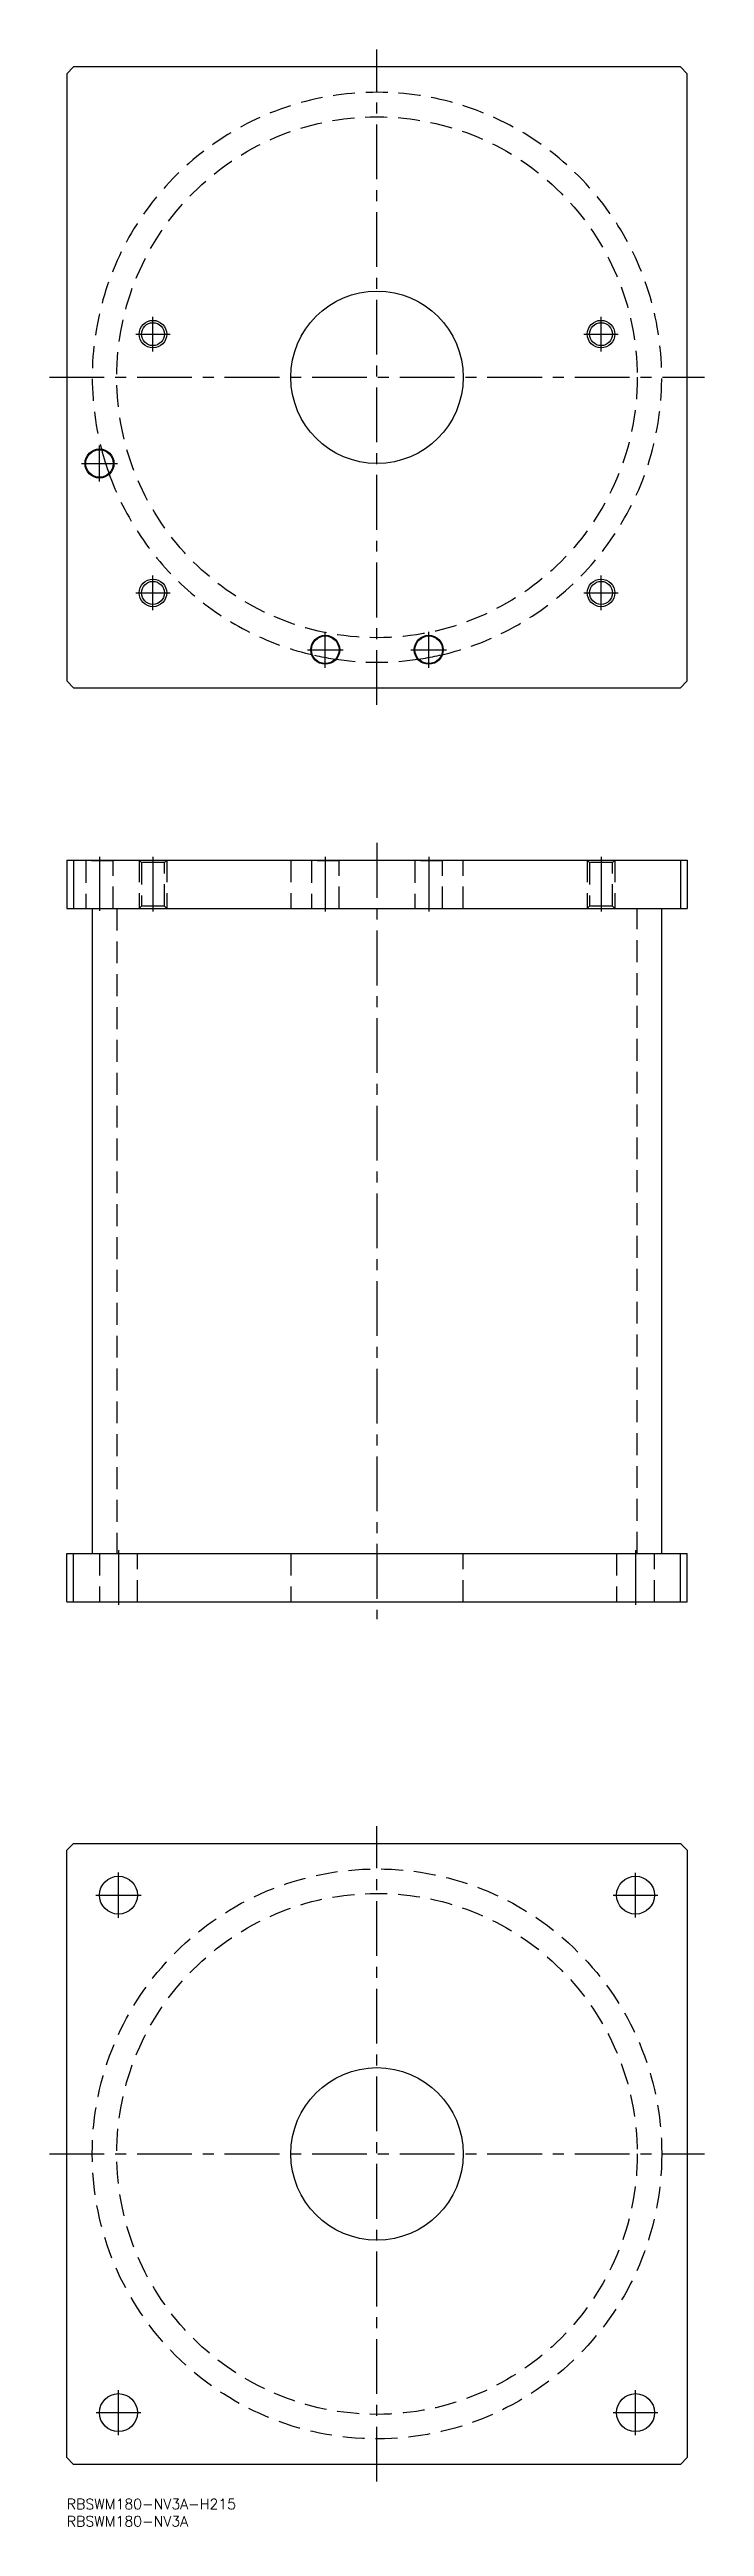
# Model space of a CAD drawing. Extents: x -5 to 185, y -8 to 710.
import ezdxf

# ---------------------------------------------------------------- set-up
doc = ezdxf.new("R2010")
doc.units = 0
doc.header["$LTSCALE"] = 0.5
doc.linetypes.add('CENTER', pattern=[50.8, 31.75, -6.35, 6.35, -6.35])
doc.linetypes.add('DASHED', pattern=[19.05, 12.7, -6.35])
for name, color, linetype in [('MSM_CENTER', 1, 'CENTER'), ('MSM_CONTINUOUS', 7, 'CONTINUOUS'), ('MSM_DASHED', 4, 'DASHED'), ('MSM_NARROW', 5, 'CONTINUOUS'), ('MSM_PART_NUMBER', 7, 'CONTINUOUS')]:
    doc.layers.add(name, color=color, linetype=linetype)
doc.styles.get("Standard").update_dxf_attribs({"font": 'txt.shx', "height": 3, "bigfont": 'bigfont.shx'})

msp = doc.modelspace()

# ---------------------------------------------------------------- linework, layer by layer
at = {"layer": 'MSM_CENTER'}
for p, q in [((90, 520), (90, 710)), ((25, 622.5), (25, 632.5)), ((155, 622.5), (155, 632.5)), ((20, 627.5), (30, 627.5)), ((150, 627.5), (160, 627.5)), ((-5, 615), (185, 615)), ((4.3, 590), (14.7, 590)), ((9.5, 584.8), (9.5, 595.2)), ((25, 547.5), (25, 557.5)), ((155, 547.5), (155, 557.5)), ((20, 552.5), (30, 552.5)), ((150, 552.5), (160, 552.5)), ((75, 530.8), (75, 541.2)), ((105, 530.8), (105, 541.2)), ((69.8, 536), (80.2, 536)), ((99.8, 536), (110.2, 536)), ((9.5, 476), (9.5, 460.3)), ((25, 476), (25, 460)), ((75, 476), (75, 460)), ((90, 480), (90, 255)), ((105, 476), (105, 460)), ((155, 476), (155, 460)), ((15, 275), (15, 259)), ((165, 275), (165, 259)), ((90, 5), (90, 195)), ((15, 168.44), (15, 181.56)), ((165, 168.5), (165, 181.5)), ((8.44, 175), (21.56, 175)), ((158.5, 175), (171.5, 175)), ((-5, 100), (185, 100)), ((15, 18.5), (15, 31.5)), ((165, 18.5), (165, 31.5)), ((8.5, 25), (21.5, 25)), ((158.5, 25), (171.5, 25))]:
    msp.add_line(p, q, dxfattribs=at)
at = {"layer": 'MSM_CONTINUOUS'}
for p, q in [((2, 705), (0, 703)), ((178, 705), (2, 705)), ((180, 703), (178, 705)), ((0, 703), (0, 527)), ((180, 527), (180, 703)), ((0, 527), (2, 525)), ((2, 525), (178, 525)), ((178, 525), (180, 527)), ((0, 475), (0, 461)), ((0, 475), (180, 475)), ((2, 475), (2, 461)), ((178, 475), (178, 461)), ((180, 475), (180, 461)), ((0, 461), (180, 461)), ((7.4, 461), (7.4, 274)), ((172.6, 274), (172.6, 461)), ((0, 260), (0, 274)), ((0, 274), (180, 274)), ((2, 260), (2, 274)), ((178, 260), (178, 274)), ((180, 260), (180, 274)), ((0, 260), (180, 260)), ((0, 188), (2, 190)), ((0, 12), (0, 188)), ((2, 190), (178, 190)), ((178, 190), (180, 188)), ((180, 188), (180, 12)), ((2, 10), (0, 12)), ((178, 10), (2, 10)), ((180, 12), (178, 10))]:
    msp.add_line(p, q, dxfattribs=at)
for centre, radius in [((90, 615), 25), ((25, 627.5), 3.3235), ((155, 627.5), 3.3235), ((9.5, 590), 4.2), ((9.5, 590), 4), ((25, 552.5), 3.3235), ((155, 552.5), 3.3235), ((75, 536), 4.2), ((75, 536), 4), ((105, 536), 4.2), ((105, 536), 4), ((15, 175), 5.5), ((165, 175), 5.5), ((90, 100), 25), ((15, 25), 5.5), ((165, 25), 5.5)]:
    msp.add_circle(centre, radius, dxfattribs=at)
for start, end in [(193.8760225, 199.3563251), (257.3287305, 261.1693355), (278.8306645, 282.6712695)]:
    msp.add_arc((90, 615), 82.6, start, end, dxfattribs=at)
at = {"layer": 'MSM_DASHED'}
for p, q in [((5.3, 475), (5.5, 474.8)), ((5.5, 474.8), (5.5, 461)), ((13.5, 474.8), (5.5, 474.8)), ((13.5, 474.8), (13.7, 475)), ((13.5, 461), (13.5, 474.8)), ((21, 475), (21.6765, 474.3235)), ((21, 475), (21, 461)), ((21.6765, 474.3235), (21.6765, 461.6765)), ((28.3235, 474.3235), (21.6765, 474.3235)), ((28.3235, 474.3235), (29, 475)), ((28.3235, 461.6765), (28.3235, 474.3235)), ((29, 475), (29, 461)), ((65, 475), (65, 461)), ((70.8, 475), (71, 474.8)), ((71, 474.8), (71, 461)), ((79, 474.8), (71, 474.8)), ((79, 474.8), (79.2, 475)), ((79, 461), (79, 474.8)), ((100.8, 475), (101, 474.8)), ((101, 474.8), (101, 461)), ((109, 474.8), (101, 474.8)), ((109, 474.8), (109.2, 475)), ((109, 461), (109, 474.8)), ((115, 461), (115, 475)), ((151, 475), (151.6765, 474.3235)), ((151, 475), (151, 461)), ((151.6765, 474.3235), (151.6765, 461.6765)), ((158.3235, 474.3235), (151.6765, 474.3235)), ((158.3235, 474.3235), (159, 475)), ((158.3235, 461.6765), (158.3235, 474.3235)), ((159, 475), (159, 461)), ((14.5, 461), (14.5, 274)), ((21.6765, 461.6765), (21, 461)), ((28.3235, 461.6765), (21.6765, 461.6765)), ((29, 461), (28.3235, 461.6765)), ((151.6765, 461.6765), (151, 461)), ((158.3235, 461.6765), (151.6765, 461.6765)), ((159, 461), (158.3235, 461.6765)), ((165.5, 274), (165.5, 461)), ((9.5, 274), (9.5, 260)), ((20.5, 260), (20.5, 274)), ((65, 274), (65, 260)), ((115, 260), (115, 274)), ((159.5, 274), (159.5, 260)), ((170.5, 260), (170.5, 274))]:
    msp.add_line(p, q, dxfattribs=at)
for centre, radius in [((90, 615), 75.5), ((90, 100), 82.6), ((90, 100), 75.5)]:
    msp.add_circle(centre, radius, dxfattribs=at)
for start, end in [(282.6712695, 195.1489793), (199.3563251, 257.3287305), (261.1693355, 278.8306645)]:
    msp.add_arc((90, 615), 82.6, start, end, dxfattribs=at)
at = {"layer": 'MSM_NARROW'}
for centre in [(25, 627.5), (155, 627.5), (25, 552.5), (155, 552.5)]:
    msp.add_circle(centre, 4, dxfattribs=at)

# ---------------------------------------------------------------- texts
at = {"layer": 'MSM_PART_NUMBER'}
for s, p in [('RBSWM180-NV3A-H215', (0, -3)), ('RBSWM180-NV3A', (0, -8))]:
    msp.add_text(s, height=3, dxfattribs=at).set_placement(p)

doc.saveas('drawing.dxf')
